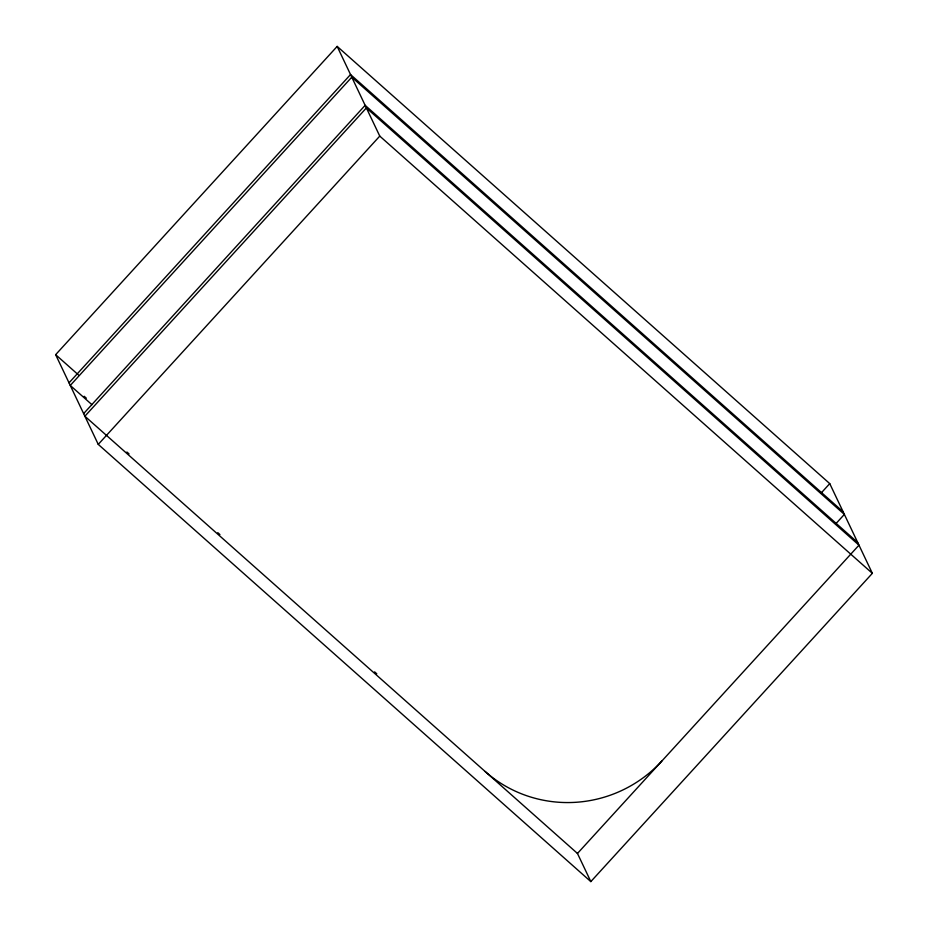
<?xml version="1.0" encoding="UTF-8"?>
<svg xmlns="http://www.w3.org/2000/svg" width="928" height="928" viewBox="0 0 928 928"><rect width="100%" height="100%" fill="white"/><g stroke="black" fill="none" stroke-linecap="round" stroke-linejoin="round"><path stroke-width="1.39" d="M55.645 354.67L337.166 46.4L829.748 483.616L872.355 573.33L590.834 881.6L98.252 444.384L55.645 354.67L78.381 374.854M69.02 382.835L350.529 74.553L843.123 511.78M83.636 413.61L365.145 105.328L857.739 542.555M98.252 444.384L379.761 136.103L337.166 46.4M820.955 493.255L829.748 483.616M835.571 524.03L844.364 514.39L351.782 77.175L70.261 385.445L91.918 404.666M379.761 136.103L872.355 573.33M84.17 396.268L86.339 398.205M126.904 452.006L129.062 453.931M217.767 532.66L219.924 534.574M374.61 671.872L376.78 673.798M577.251 852.994L590.834 881.6M661.919 760.96A125.605 123.122 -25.4 0 1 485.1 771.458M366.386 107.95L84.877 416.22L577.471 853.447L858.98 545.165L366.386 107.95"/></g></svg>
